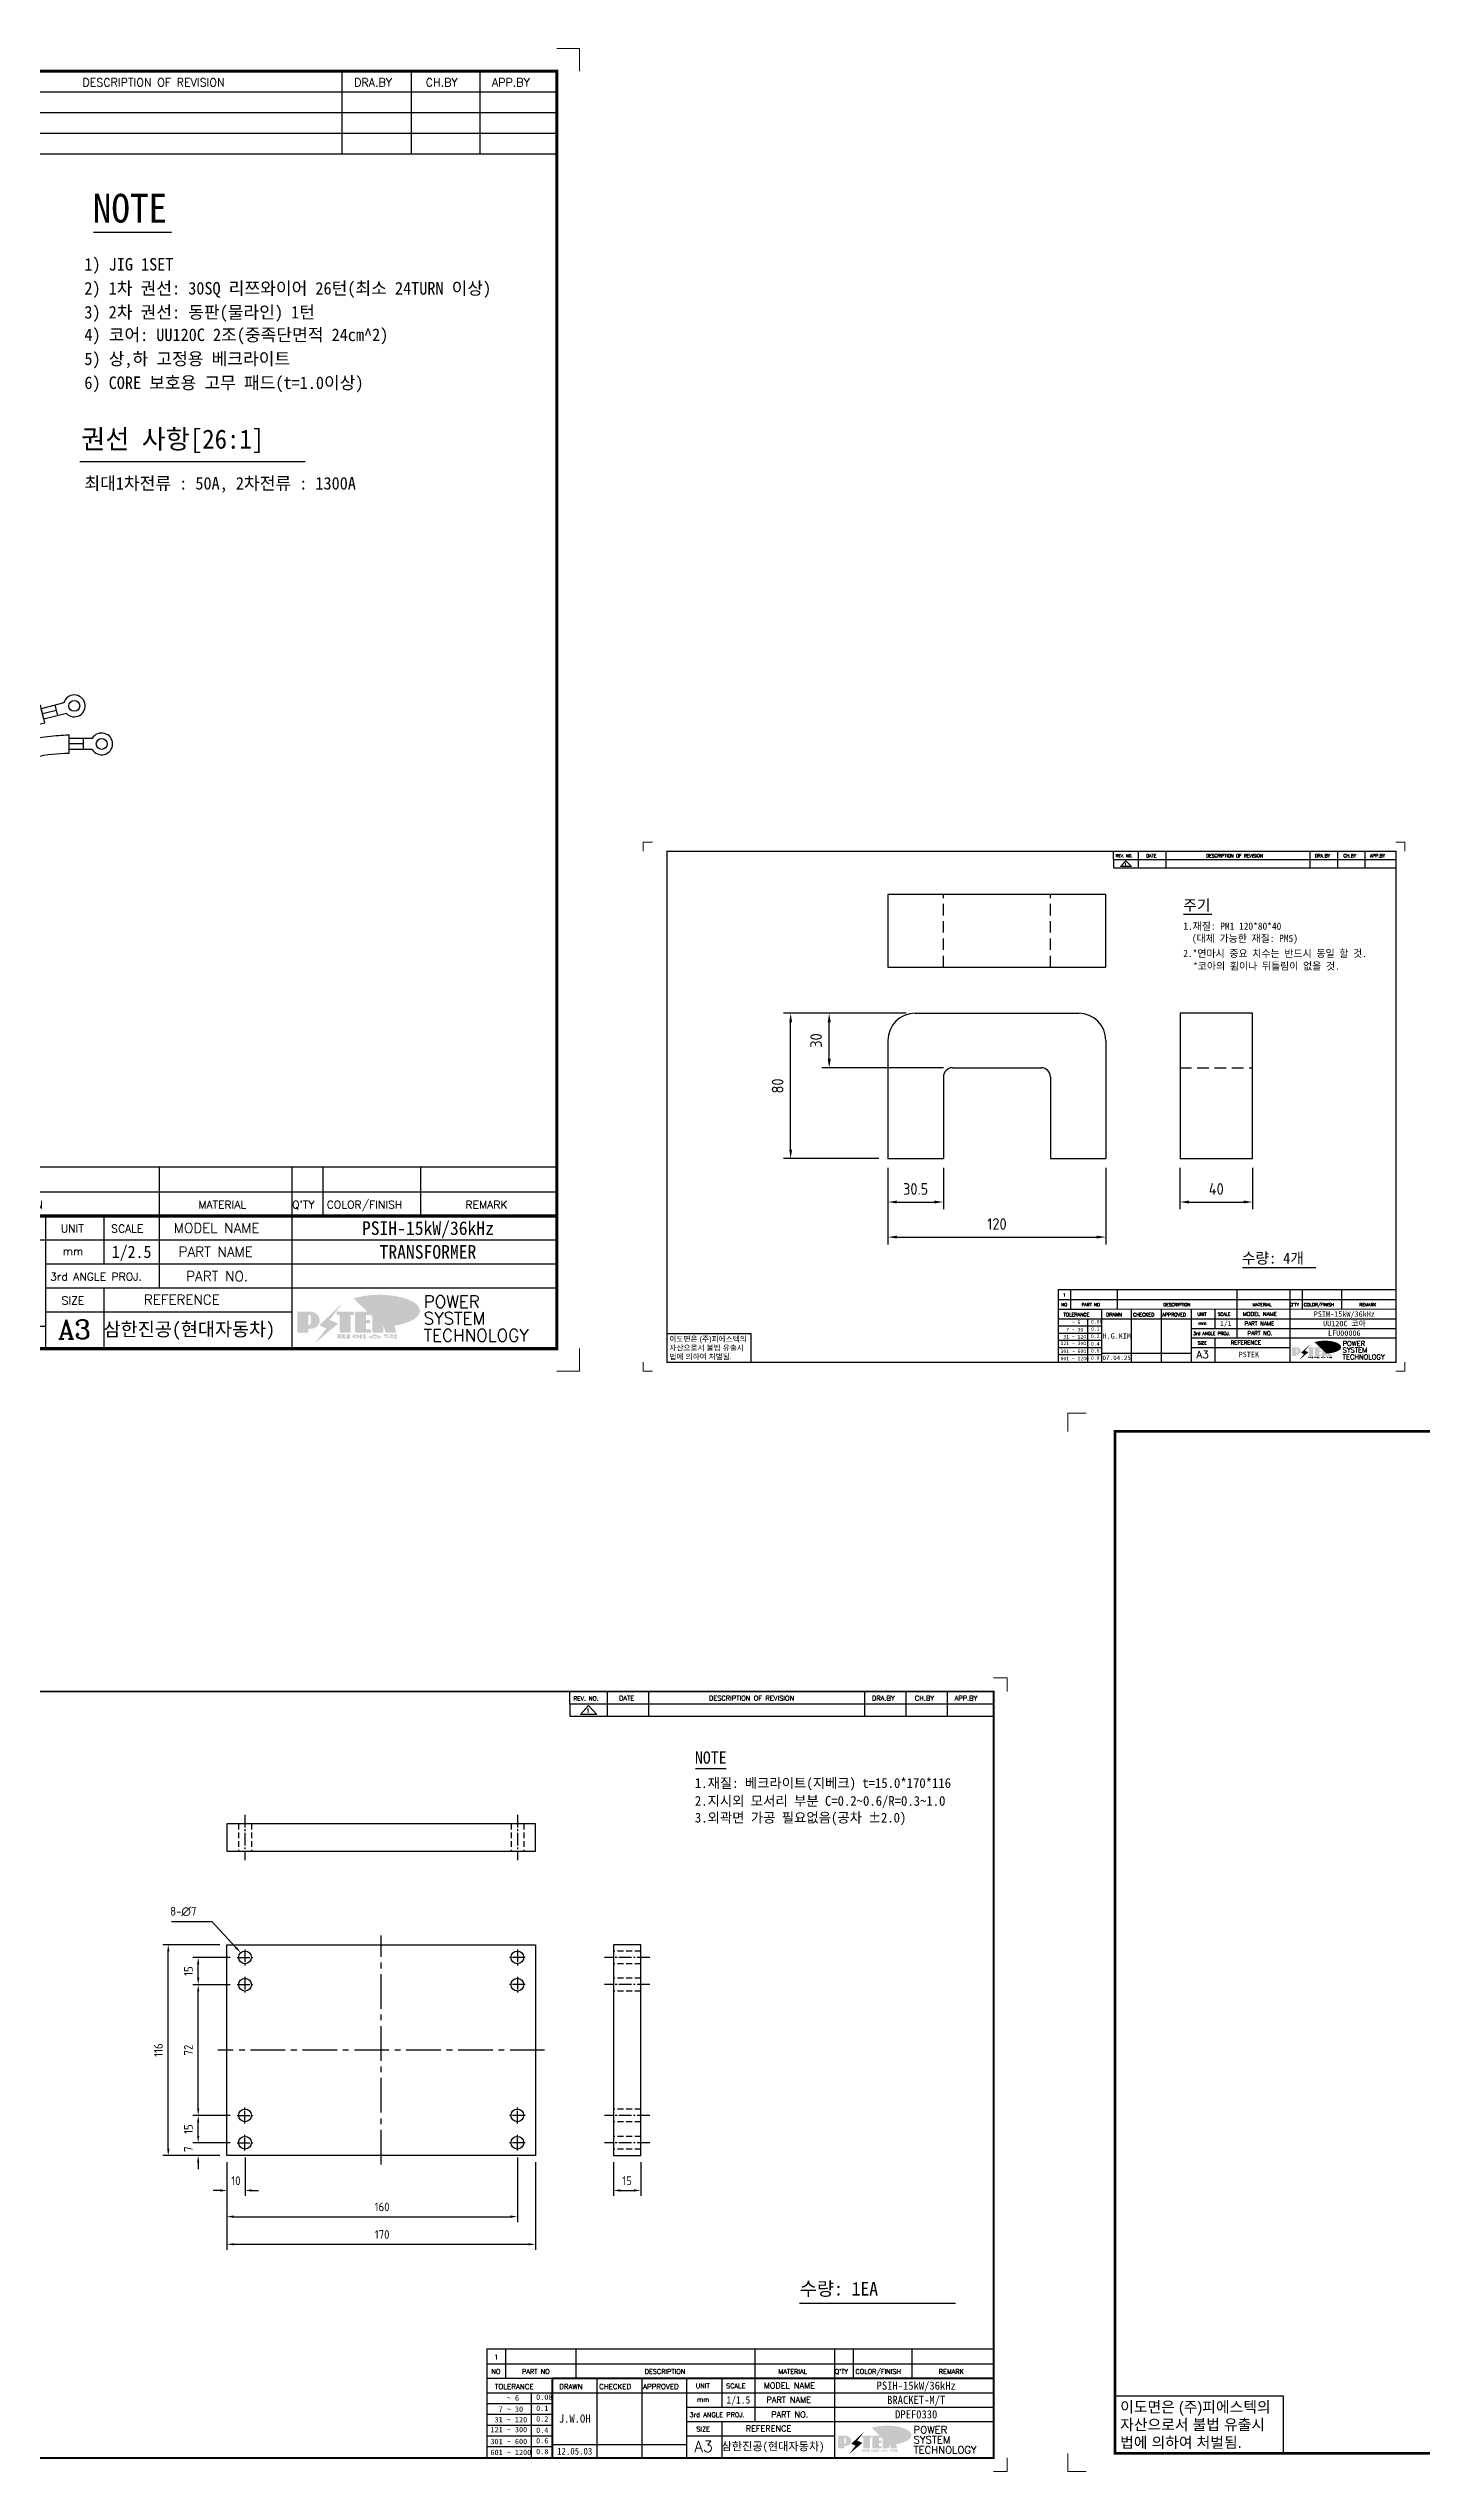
# Model space of a CAD drawing. Header units: millimetres. Extents: x 0 to 3119, y 0 to 1334.
# Drawn here: x 756 to 1512, y 0 to 1334 of the extents above; entities that cross this region are included whole.
import ezdxf
from ezdxf.enums import TextEntityAlignment as Align

# ---------------------------------------------------------------- set-up
doc = ezdxf.new("R2010")
doc.units = ezdxf.units.MM
for name, pattern in [('CENTER', [50.8, 31.75, -6.35, 6.35, -6.35]), ('CENTER1', [10, 7, -1, 1, -1]), ('CENTER2', [28.575, 19.05, -3.175, 3.175, -3.175]), ('HIDDEN', [9.525, 6.35, -3.175]), ('HIDDEN2', [4.7625, 3.175, -1.5875])]:
    doc.linetypes.add(name, pattern=pattern)
for name, color, linetype in [('CENTER', 1, 'CENTER'), ('FORMAT-1', 7, 'Continuous'), ('line', 3, 'Continuous')]:
    doc.layers.add(name, color=color, linetype=linetype)
doc.styles.add('h1', font='')
doc.styles.add('HAN', font='')
doc.styles.add('RC', font='ROMANC.SHX')
doc.styles.add('ROMANT', font='romant')
doc.styles.add('RT', font='ROMANT.SHX', dxfattribs={"oblique": 15})
doc.styles.get("Standard").update_dxf_attribs({"font": 'ISOCP.SHX', "bigfont": 'WHGTXT.SHX'})
doc.styles.get('h1').set_extended_font_data('New Gulim')
doc.styles.get('HAN').set_extended_font_data('GulimChe')
doc.dimstyles.new('PS-1.5', dxfattribs={"dimscale": 1.5, "dimtxt": 3.2, "dimasz": 2.5, "dimexe": 2, "dimexo": 2.5, "dimgap": 2, "dimtad": 1, "dimtoh": 1, "dimrnd": 0.05, "dimzin": 12, "dimdsep": 46, "dimtxsty": 'Standard', "dimcen": 0, "dimclrt": 2, "dimazin": 3, "dimtfac": 1, "dimtofl": 0, "dimtmove": 0, "dimatfit": 3, "dimfxl": 0, "dimtolj": 1, "dimtzin": 0, "dimarcsym": 0})
doc.dimstyles.new('PS-2', dxfattribs={"dimscale": 2, "dimtxt": 3.2, "dimasz": 2.5, "dimexe": 2, "dimexo": 2.5, "dimgap": 2, "dimtad": 1, "dimtoh": 1, "dimrnd": 0.01, "dimzin": 12, "dimdsep": 46, "dimtxsty": 'Standard', "dimcen": 0, "dimclrt": 2, "dimazin": 3, "dimtfac": 1, "dimtofl": 0, "dimtmove": 0, "dimatfit": 3, "dimfxl": 0, "dimtolj": 1, "dimtzin": 0, "dimarcsym": 0})

# ---------------------------------------------------------------- blocks, each defined once
blk = doc.blocks.new('2345CW34TS')
for p, q in [((117572.4, -13704.7), (117559.6, -13704.7)), ((117559.6, -13710.7), (117559.6, -13704.7)), ((117567.6, -13707.7), (117559.6, -13707.7)), ((117572.4, -13710.7), (117559.6, -13710.7)), ((117567.6, -13710.7), (117567.6, -13704.7))]:
    blk.add_line(p, q)
blk.add_circle((117577.6, -13707.7), 3)
blk.add_arc((117577.6, -13707.7), 6, 210, 150)
blk = doc.blocks.new('A$C1BF93711')
for p, q in [((-31.3, 11.7), (-33.8, 21.4)), ((-18, -5), (-18, 5))]:
    blk.add_line(p, q)
at = {"ltscale": 10}
for points, knots in [([(-76.1, -24.5), (-75.5, -22.7), (-74.9, -20.9), (-73.1, -15.6), (-71.9, -11.9), (-70.3, -7.6), (-70.1, -7), (-69.6, -5.8), (-69.4, -5.1), (-68.6, -3.1), (-68, -1.7), (-66.6, 1.2), (-65.8, 2.7), (-64.4, 4.8), (-64, 5.4), (-63.2, 6.5), (-62.8, 6.9), (-62.1, 7.7), (-61.8, 8.1), (-61.2, 8.7), (-60.8, 9), (-59.9, 10), (-59.2, 10.6), (-56.9, 12.4), (-55.3, 13.4), (-52, 15.2), (-50.4, 16), (-47.9, 17.1), (-46.9, 17.4), (-45, 18.1), (-44.1, 18.5), (-41.3, 19.4), (-39.5, 19.9), (-36.4, 20.7), (-35.1, 21), (-33.8, 21.4)], [0, 0, 0, 0, 5.652713, 5.652713, 16.958139, 16.958139, 18.828475, 18.828475, 20.698811, 20.698811, 24.439483, 24.439483, 28.180154, 28.180154, 29.748213, 29.748213, 30.862758, 30.862758, 31.766774, 31.766774, 32.670789, 32.670789, 34.478821, 34.478821, 38.654331, 38.654331, 42.82984, 42.82984, 45.409175, 45.409175, 47.98851, 47.98851, 53.147179, 53.147179, 57.101154, 57.101154, 57.101154, 57.101154]), ([(-66.3, -29.8), (-66.1, -29.2), (-65.9, -28.7), (-65.4, -26.9), (-65.1, -25.7), (-64.1, -22.7), (-63.4, -20.9), (-62.1, -18), (-61.7, -17.1), (-60.8, -15.4), (-60.4, -14.7), (-59.5, -13.3), (-59.1, -12.6), (-57.6, -10.6), (-56.6, -9.3), (-54.5, -7), (-53.6, -6.1), (-51.4, -4.2), (-50.3, -3.3), (-48.6, -2.2), (-48, -1.9), (-47, -1.3), (-46.5, -1), (-45, -0.2), (-44, 0.3), (-40.7, 1.7), (-38.5, 2.4), (-34, 3.5), (-31.9, 3.9), (-27.7, 4.4), (-25.6, 4.6), (-21.9, 4.8), (-20.1, 4.9), (-18, 5)], [0, 0, 0, 0, 1.7169, 1.7169, 5.1507, 5.1507, 10.076727, 10.076727, 12.506693, 12.506693, 14.332329, 14.332329, 16.157964, 16.157964, 19.809235, 19.809235, 22.746883, 22.746883, 25.868995, 25.868995, 27.12093, 27.12093, 28.372865, 28.372865, 30.876735, 30.876735, 36.349745, 36.349745, 41.822755, 41.822755, 47.295765, 47.295765, 52.269818, 52.269818, 52.269818, 52.269818])]:
    blk.add_open_spline(points, degree=3, knots=knots, dxfattribs=at)
for points in [[(-66.7, -27.7), (-60.8, -10.8), (-54.6, 1.1), (-44.6, 7.6), (-31.3, 11.7)], [(-56.6, -32.6), (-52, -20.2), (-43.2, -10.6), (-36.3, -7.4), (-18, -5)]]:
    blk.add_spline(points, degree=3, dxfattribs=at)
at = {"rotation": 14.3296296868657}
blk.add_blockref('2345CW34TS', (-117327.3, -15798.3), dxfattribs=at)
blk.add_blockref('2345CW34TS', (-117577.6, 13707.7))
blk = doc.blocks.new('*D102')
at = {"color": 0, "lineweight": -2}
for p, q in [((854.5, 170.3), (854.5, 122.1)), ((1024.5, 170.3), (1024.5, 122.1)), ((858.2, 125.1), (1020.7, 125.1))]:
    blk.add_line(p, q, dxfattribs=at)
at = {"color": 0}
for points in [[(858.2, 125.7), (858.2, 124.5), (854.5, 125.1)], [(1020.7, 125.7), (1020.7, 124.5), (1024.5, 125.1)]]:
    blk.add_solid(points, dxfattribs=at)
at = {"layer": 'Defpoints', "color": 0}
for p in [(854.5, 174), (1024.5, 174), (1024.5, 125.1)]:
    blk.add_point(p, dxfattribs=at)
at = {"color": 2, "insert": (940, 130.5), "char_height": 4.8, "attachment_point": 5}
blk.add_mtext('\\A1;170', dxfattribs=at)
blk = doc.blocks.new('*D103')
at = {"color": 0, "lineweight": -2}
for p, q in [((854.5, 170.3), (854.5, 137.3)), ((1014.5, 172.9), (1014.5, 137.3)), ((858.2, 140.3), (1010.7, 140.3))]:
    blk.add_line(p, q, dxfattribs=at)
at = {"color": 0}
for points in [[(858.2, 141), (858.2, 139.7), (854.5, 140.3)], [(1010.7, 141), (1010.7, 139.7), (1014.5, 140.3)]]:
    blk.add_solid(points, dxfattribs=at)
at = {"layer": 'Defpoints', "color": 0}
for p in [(854.5, 174), (1014.5, 176.7), (1014.5, 140.3)]:
    blk.add_point(p, dxfattribs=at)
at = {"color": 2, "insert": (940, 145.7), "char_height": 4.8, "attachment_point": 5}
blk.add_mtext('\\A1;160', dxfattribs=at)
blk = doc.blocks.new('*D104')
at = {"color": 0, "lineweight": -2}
for p, q in [((854.5, 170.3), (854.5, 151.7)), ((864.5, 172.9), (864.5, 151.7)), ((850.7, 154.7), (847, 154.7)), ((868.2, 154.7), (872, 154.7))]:
    blk.add_line(p, q, dxfattribs=at)
at = {"color": 0}
for points in [[(850.7, 155.4), (850.7, 154.1), (854.5, 154.7)], [(868.2, 155.4), (868.2, 154.1), (864.5, 154.7)]]:
    blk.add_solid(points, dxfattribs=at)
at = {"layer": 'Defpoints', "color": 0}
for p in [(854.5, 174), (864.5, 176.7), (864.5, 154.7)]:
    blk.add_point(p, dxfattribs=at)
at = {"color": 2, "insert": (859.5, 160.1), "char_height": 4.8, "attachment_point": 5}
blk.add_mtext('\\A1;10', dxfattribs=at)
blk = doc.blocks.new('*D105')
at = {"color": 0, "lineweight": -2}
for p, q in [((1067.4, 170.3), (1067.4, 151.7)), ((1082.4, 170.3), (1082.4, 151.7)), ((1071.2, 154.7), (1078.7, 154.7))]:
    blk.add_line(p, q, dxfattribs=at)
at = {"color": 0}
for points in [[(1071.2, 155.4), (1071.2, 154.1), (1067.4, 154.7)], [(1078.7, 155.4), (1078.7, 154.1), (1082.4, 154.7)]]:
    blk.add_solid(points, dxfattribs=at)
at = {"layer": 'Defpoints', "color": 0}
for p in [(1067.4, 174), (1082.4, 174), (1082.4, 154.7)]:
    blk.add_point(p, dxfattribs=at)
at = {"color": 2, "insert": (1074.9, 160.1), "char_height": 4.8, "attachment_point": 5}
blk.add_mtext('\\A1;15', dxfattribs=at)
blk = doc.blocks.new('t3')
for p, q in [((0, 15.88), (46.25, 15.88)), ((0, 15.88), (0, 0)), ((46.25, 15.88), (46.25, 0)), ((0, 0), (46.25, 0))]:
    blk.add_line(p, q)
at = {"color": 1, "style": 'h1'}
for s, p in [('이도면은 (주)피에스텍의', (1.4, 11.29)), ('자산으로서 불법 유출시', (1.4, 6.41)), ('법에 의하여 처벌됨.', (1.4, 1.52))]:
    blk.add_text(s, height=3, dxfattribs=at).set_placement(p)
blk = doc.blocks.new('new LOGO')
at = {"layer": 'line'}
h = blk.add_hatch(color=250, dxfattribs=at)
h.paths.add_polyline_path([(44.5, 69.4), (46.6, 69.4, -0.129793), (52, 68, 0.221832), (43.6, 71.9), (41.5, 71.9), (41.5, 27.9), (43.6, 27.9, 0.02048), (44.5, 28)], flags=17)
h.paths.add_polyline_path([(44.5, 13.9), (57.3, 13.9, 0.72362), (77.1, 73.9, -0.679777), (54.3, 16.4), (41.5, 16.4), (41.5, -0.1), (3, -0.1), (3, -2.6), (44.5, -2.6)])
h.paths.add_polyline_path([(117.9, 14.2), (71.5, -44.4), (77.1, -39.6), (120.8, 15.6), (92, 28.9), (173.3, 106), (177.5, 111.4), (89.1, 27.6)])
h.paths.add_polyline_path([(162.7, 71.9), (162.7, 69.4), (172.5, 69.4), (172.5, 71.9)], flags=17)
h.paths.add_polyline_path([(217.7, 69.4), (230.5, 69.4), (230.5, 80.4), (227.5, 80.4), (227.5, 71.9), (214.7, 71.9), (214.7, -0.1), (175.5, -0.1), (175.5, -2.6), (217.7, -2.6)])
h.paths.add_polyline_path([(297.8, 46.6), (294.8, 46.6), (294.8, 37.4), (276, 37.4), (276, 10.9), (279, 10.9), (279, 34.9), (297.8, 34.9)])
h.paths.add_polyline_path([(300, 8.4), (297, 8.4), (297, -0.1), (237.5, -0.1), (237.5, -2.6), (300, -2.6)])
h.paths.add_polyline_path([(297.8, 80.4), (294.8, 80.4), (294.8, 71.9), (276, 71.9), (276, 49.1), (279, 49.1), (279, 69.4), (297.8, 69.4)])
h.paths.add_polyline_path([(350.2, 80.4), (347.2, 80.4), (347.2, 61.6), (350.2, 63.5)])
h.paths.add_polyline_path([(350.2, 26.7), (347.2, 35.2), (347.2, -0.1), (308.5, -0.1), (308.5, -2.6), (350.2, -2.6)])
h.paths.add_polyline_path([(402.7, 80.4), (396.5, 80.4), (379.6, 66.8), (400.5, -0.1), (361.8, -0.1), (362.7, -2.6), (403.5, -2.6), (382.6, 64.3)])
blk.add_hatch(color=5, dxfattribs=at).paths.add_polyline_path([(166.3, 35), (131, 49), (180.4, 112.7), (92, 28.9), (120.8, 15.6), (74.4, -43)])
h = blk.add_hatch(color=253, dxfattribs=at)
edge = h.paths.add_edge_path()
edge.add_ellipse((333.9, 86.4), major_axis=(-165.9, 0), ratio=0.39426, start_angle=111.51268, end_angle=334.46902)
edge.add_ellipse((314.1, 81.2), major_axis=(-153.7, 0), ratio=0.40699, start_angle=121.30662, end_angle=327.74369, ccw=False)
edge.add_line((394, 27.8), (394.7, 25.6))
h = blk.add_hatch(color=1, dxfattribs=at)
h.paths.add_polyline_path([(41.5, 16.4), (54.3, 16.4, 1), (54.3, 82.9), (0, 82.9), (0, -0.1), (41.5, -0.1)])
h.paths.add_polyline_path([(41.5, 27.9), (41.5, 71.9), (43.6, 71.9, -0.414214), (54.6, 60.9), (54.6, 38.9, -0.414214), (43.6, 27.9)], flags=16)
h.paths.add_polyline_path([(214.7, 71.9), (227.5, 71.9), (227.5, 82.9), (159.7, 82.9), (159.7, 71.9), (172.5, 71.9), (172.5, -0.1), (214.7, -0.1)])
h.paths.add_polyline_path([(276, 37.4), (294.8, 37.4), (294.8, 49.1), (276, 49.1), (276, 71.9), (294.8, 71.9), (294.8, 82.9), (234.5, 82.9), (234.5, -0.1), (297, -0.1), (297, 10.9), (276, 10.9)])
h.paths.add_polyline_path([(347.2, 35.2), (359.7, -0.1), (400.5, -0.1), (379.6, 66.8), (399.7, 82.9), (380.6, 82.9), (347.2, 61.6), (347.2, 82.9), (305.5, 82.9), (305.5, -0.1), (347.2, -0.1)])
h = blk.add_hatch(color=250, dxfattribs=at)
edge = h.paths.add_edge_path()
edge.add_ellipse((237.8, -17.6), major_axis=(-14.3, 0), ratio=0.526336, start_angle=192.2456, end_angle=269.07481)
edge.add_line((238.1, -10.1), (237.6, -10.1))
edge.add_ellipse((237.8, -17.6), major_axis=(-14.3, 0), ratio=0.526336, start_angle=270.92519, end_angle=449.07481)
edge.add_line((237.6, -25.1), (238.1, -25.1))
edge.add_ellipse((237.8, -17.6), major_axis=(-14.3, 0), ratio=0.526336, start_angle=450.92519, end_angle=527.7544)
edge.add_line((251.7, -19.2), (254.1, -19.2))
edge.add_line((254.1, -19.2), (254.1, -27.1))
edge.add_line((254.1, -27.1), (263.1, -27.1))
edge.add_line((263.1, -27.1), (263.1, -10.1))
edge.add_line((263.1, -10.1), (254.1, -10.1))
edge.add_line((254.1, -10.1), (254.1, -16))
edge.add_line((254.1, -16), (251.7, -16))
h.paths.add_polyline_path([(241, -16.4), (241, -18.7, -1), (234.4, -18.7), (234.4, -16.4, -1)], flags=16)
h.paths.add_polyline_path([(278.2, -10.1), (268.1, -10.1), (268.1, -27.1), (278.2, -27.1)])
h.paths.add_polyline_path([(310.3, -10.1), (310.3, -11.1, -0.157169), (289.3, -17.5), (294, -19.9, 0.128407), (316.3, -15.9, 0.128407), (338.6, -19.9), (343.3, -17.5, -0.157169), (322.2, -11.1), (322.2, -10.1)])
h.paths.add_polyline_path([(342.1, -25.1), (342.1, -22.3), (290.4, -22.3), (290.4, -25.1)])
h.paths.add_polyline_path([(352, -10.1), (352, -16.2, 0.414214), (354, -18.2), (378.7, -18.2), (378.7, -19.6), (390.2, -19.6), (390.2, -10.1), (378.7, -10.1), (378.7, -13.6), (374.7, -13.6), (374.7, -15.1), (378.7, -15.1), (378.7, -16.2), (364.7, -16.2), (364.7, -15.1), (371.2, -15.1), (371.2, -13.6), (364.7, -13.6), (364.7, -12.6), (374.7, -12.6), (374.7, -10.1)])
h.paths.add_polyline_path([(393.8, -10.1), (393.8, -19.6), (405, -19.6), (405, -10.1)])
h.paths.add_polyline_path([(405, -27.1), (405, -20.9), (356.8, -20.9), (356.8, -23), (391.8, -23), (391.8, -27.1)])
h.paths.add_polyline_path([(200.4, -10.1), (200.4, -22.3), (193.2, -22.3), (193.2, -12.6), (196.6, -12.6), (196.6, -10.1), (161, -10.1), (161, -12.6), (164.5, -12.6), (164.5, -22.3), (161, -22.3), (161, -25.1), (200.4, -25.1), (200.4, -27.1), (213.9, -27.1), (213.9, -10.1)])
h.paths.add_polyline_path([(182, -12.6), (175.6, -12.6), (175.6, -22.3), (182, -22.3)], flags=17)
blk = doc.blocks.new('format-3')
at = {"color": 3, "lineweight": 9}
for p, q in [((0, 286.3), (0, 291.3)), ((5, 291.3), (0, 291.3)), ((414.5, 291.3), (419.5, 291.3)), ((419.5, 286.3), (419.5, 291.3)), ((0, 5), (0, 0)), ((5, 0), (0, 0)), ((414.5, 0), (419.5, 0)), ((419.5, 5), (419.5, 0))]:
    blk.add_line(p, q, dxfattribs=at)
at = {"color": 180}
for p, q in [((258.97, 281.75), (258.97, 286.3)), ((272.71, 281.75), (272.71, 286.3)), ((287.94, 281.75), (287.94, 286.3)), ((367.22, 281.75), (367.22, 286.3)), ((382.45, 281.75), (382.45, 286.3)), ((397.61, 281.75), (397.61, 286.3)), ((258.97, 281.75), (414.5, 281.75)), ((228.5, 39.49), (228.5, 5)), ((228.5, 39.49), (414.5, 39.49)), ((235.29, 39.49), (235.29, 34.21)), ((261.24, 34.21), (261.24, 39.49)), ((326.9, 39.49), (326.9, 34.21)), ((356.11, 39.49), (356.11, 34.21)), ((362.93, 39.49), (362.93, 34.21)), ((384.48, 39.49), (384.48, 34.21)), ((228.5, 34.21), (252.48, 34.21)), ((268.96, 5), (268.96, 34.21)), ((285.45, 5), (285.45, 34.21)), ((301.94, 5), (301.94, 34.21)), ((314.72, 34.21), (314.72, 23.65)), ((326.9, 34.21), (326.9, 18.37)), ((356.11, 34.21), (356.11, 5)), ((228.5, 28.93), (252.48, 28.93)), ((244.89, 5.23), (244.89, 28.93)), ((252.48, 28.93), (414.5, 28.93)), ((228.5, 24.98), (252.48, 24.98)), ((301.94, 23.65), (414.5, 23.65)), ((228.5, 21.03), (252.48, 21.03)), ((228.5, 17.08), (252.48, 17.08)), ((301.94, 18.37), (414.5, 18.37)), ((314.72, 18.37), (314.72, 5)), ((228.5, 13.13), (252.48, 13.13)), ((301.94, 13.09), (356.11, 13.09)), ((228.5, 9.18), (252.48, 9.18)), ((252.48, 9.95), (301.94, 9.95))]:
    blk.add_line(p, q, dxfattribs=at)
at = {"const_width": 0.7}
blk.add_lwpolyline([(252.48, 5), (252.48, 34.21), (414.5, 34.21)], dxfattribs=at)
at = {"layer": 'FORMAT-1', "const_width": 0.7}
blk.add_lwpolyline([(13, 5), (13, 286.3), (414.5, 286.3), (414.5, 5)], close=True, dxfattribs=at)
blk.add_blockref('t3', (13, 5))
at = {"xscale": 0.05400000000000027, "yscale": 0.05400000000000027, "zscale": 0.05400000000000027}
blk.add_blockref('new LOGO', (357.35, 8.65), dxfattribs=at)
at = {"color": 2}
for s, height, style, p in [('REV. NO.', 1.56, 'RC', (260.23, 282.95)), ('DATE', 1.788, 'RC', (276.95, 282.94)), ('DESCRIPTION OF REVISION', 1.7875, 'RC', (309.98, 282.94)), ('DRA.BY', 1.788, 'RC', (369.83, 282.94)), ('CH.BY', 1.788, 'RC', (385.59, 282.94)), ('APP.BY', 1.788, 'RC', (400.18, 282.94)), ('NO', 1.742, 'RC', (230.16, 35.83)), ('PART NO', 1.742, 'RC', (241.36, 35.83)), ('DESCRIPTION', 1.7424, 'RC', (286.43, 35.83)), ('MATERIAL', 1.742, 'RC', (335.52, 35.83)), ("Q'TY", 1.742, 'RC', (356.17, 35.83)), ('COLOR/FINISH', 1.7424, 'RC', (363.8, 35.83)), ('REMARK', 1.742, 'RC', (394.37, 35.83)), (' TOLERANCE', 1.9, 'RC', (230.11, 30.22)), ('DRAWN', 1.9, 'RC', (255, 30.22)), ('CHECKED', 1.9, 'RC', (269.71, 30.22)), ('APPROVED', 1.9, 'RC', (285.8, 30.22)), ('UNIT', 1.742, 'RC', (305.19, 30.55)), ('SCALE', 1.742, 'RC', (316.32, 30.55)), ('MODEL NAME', 2.178, 'RC', (330.12, 30.46)), ('    ~ 6', 2, 'HAN', (229.8, 26.03)), ('0.08', 2, 'HAN', (246.57, 26.31)), ('mm', 1.742, 'RC', (305.67, 25.56)), ('PART NAME', 2.178, 'RC', (331.17, 25.24)), ('  7 ~ 30', 2, 'HAN', (229.8, 21.91)), ('0.1', 2, 'HAN', (246.57, 22.2)), ('3rd ANGLE PROJ.', 1.7424, 'RC', (302.87, 19.97)), ('PART NO.', 2.178, 'RC', (332.84, 19.85)), ('121 ~ 300', 2, 'HAN', (229.8, 14.42)), (' 31 ~ 120', 2, 'HAN', (229.8, 18.04)), ('0.2', 2, 'HAN', (246.57, 18.32)), ('0.4', 2, 'HAN', (246.57, 14.2)), ('SIZE', 1.742, 'RC', (305.39, 14.71)), ('REFERENCE', 2.178, 'RC', (323.52, 14.69)), ('301 ~ 600', 2, 'HAN', (229.8, 10.04)), ('0.6', 2, 'HAN', (246.57, 10.32)), ('601 ~ 1200', 2, 'HAN', (229.8, 6.05)), ('0.8', 2, 'HAN', (246.57, 6.33))]:
    blk.add_text(s, height=height, dxfattribs=dict(at, style=style)).set_placement(p)
at = {"style": 'ROMANT'}
for s, p in [('POWER', (385.15, 13.96)), ('SYSTEM', (385.15, 10.31)), ('TECHNOLOGY', (385.15, 6.56))]:
    blk.add_text(s, height=2.7, dxfattribs=at).set_placement(p)
at = {"color": 2, "lineweight": 25, "style": 'RC'}
blk.add_text('A3', height=4.182, dxfattribs=at).set_placement((304.61, 7.14))
at = {"style": 'HAN'}
for tag, height, p in [('MODEL-NAME', 3, (386.1, 31.53)), ('SCALE', 2.7, (320.81, 26.29)), ('PART-NAME', 3, (386.1, 26.29)), ('PART-NO', 3, (386.1, 21.01)), ('DRA-BY', 3, (260.72, 19.44)), ('CH-BY', 3, (277.21, 19.44)), ('APP-BY', 3, (293.7, 19.44)), ('관련업체', 3, (333.52, 9.26)), ('DRA-DATE', 2.5, (260.72, 7.47)), ('CH-DATE', 2.5, (277.21, 7.47)), ('APP-DATE', 2.5, (293.7, 7.47))]:
    blk.add_attdef(tag, text='', height=height, dxfattribs=at).set_placement(p, align=Align.MIDDLE_CENTER)
blk = doc.blocks.new('no3')
at = {"color": 180}
for p, q in [((0, 5.5), (0, 0)), ((0, 5.5), (186, 5.5)), ((6.79, 5.5), (6.79, 0)), ((32.74, 0.11), (32.74, 5.5)), ((98.4, 5.5), (98.4, 0)), ((127.61, 5.5), (127.61, 0)), ((134.43, 5.5), (134.43, 0)), ((155.98, 5.5), (155.98, 0))]:
    blk.add_line(p, q, dxfattribs=at)
at = {"color": 2, "style": 'RT', "oblique": 15}
blk.add_attdef('NO', text='', height=1.74, dxfattribs=at).set_placement((3.38, 2.51), align=Align.MIDDLE_CENTER)
at = {"color": 2, "style": 'HAN'}
for tag, p in [('PART-NO', (19.76, 2.75)), ('MATERIAL', (111.38, 2.75)), ("Q'TY", (131.02, 2.75)), ('COLOR/FINISH', (145.2, 2.75)), ('REMARK', (170.76, 2.75))]:
    blk.add_attdef(tag, text='', height=2.9, dxfattribs=at).set_placement(p, align=Align.MIDDLE_CENTER)
blk.add_attdef('DESCRIPTION', text='', height=2.9, dxfattribs=at).set_placement((34.51, 2.75), align=Align.MIDDLE_LEFT)
blk = doc.blocks.new('re3')
at = {"color": 180}
for p, q in [((0, 0), (0, -4.55)), ((0, -4.55), (155.53, -4.55)), ((6.87, -0.64), (3.86, -3.91)), ((9.88, -3.91), (3.86, -3.91)), ((6.87, -0.64), (9.88, -3.91)), ((13.74, -4.55), (13.74, 0)), ((28.97, -4.55), (28.97, 0)), ((108.25, -4.55), (108.25, 0)), ((123.49, -4.55), (123.49, 0)), ((138.64, -4.55), (138.64, 0))]:
    blk.add_line(p, q, dxfattribs=at)
at = {"color": 2, "style": 'RC', "oblique": 15}
blk.add_attdef('REV.NO', text='', height=1.56, dxfattribs=at).set_placement((6.59, -2.56), align=Align.MIDDLE_CENTER)
blk.add_attdef('-1', text='', height=1.56, dxfattribs=at).set_placement((9.37, -1.66), align=Align.MIDDLE_LEFT)
at = {"color": 2, "style": 'HAN'}
for tag, p in [('REV.-DATE', (21.36, -2.28)), ('DRA.BY', (115.87, -2.28)), ('CH.BY', (131.07, -2.28)), ('APP.BY', (147.09, -2.28))]:
    blk.add_attdef(tag, text='', height=2.5, dxfattribs=at).set_placement(p, align=Align.MIDDLE_CENTER)
blk.add_attdef('DESCRIPTION-OF-REVISION', text='', height=2.5, dxfattribs=at).set_placement((31.61, -2.28), align=Align.MIDDLE_LEFT)
blk = doc.blocks.new('*D106')
at = {"color": 0, "lineweight": -2}
for p, q in [((838.7, 184.8), (838.7, 188.5)), ((856.3, 181), (835.7, 181)), ((850.7, 174), (835.7, 174)), ((838.7, 170.3), (838.7, 166.5))]:
    blk.add_line(p, q, dxfattribs=at)
at = {"color": 0}
for points in [[(838.1, 184.8), (839.3, 184.8), (838.7, 181)], [(838.1, 170.3), (839.3, 170.3), (838.7, 174)]]:
    blk.add_solid(points, dxfattribs=at)
at = {"layer": 'Defpoints', "color": 0}
for p in [(838.7, 181), (854.5, 174), (860.1, 181)]:
    blk.add_point(p, dxfattribs=at)
at = {"color": 2, "insert": (833.3, 177.5), "char_height": 4.8, "attachment_point": 5, "rotation": 90}
blk.add_mtext('\\A1;7', dxfattribs=at)
blk = doc.blocks.new('*D107')
at = {"color": 0, "lineweight": -2}
for p, q in [((850.7, 290), (819.2, 290)), ((822.2, 177.8), (822.2, 286.3)), ((850.7, 174), (819.2, 174))]:
    blk.add_line(p, q, dxfattribs=at)
at = {"color": 0}
for points in [[(821.6, 286.3), (822.9, 286.3), (822.2, 290)], [(821.6, 177.8), (822.9, 177.8), (822.2, 174)]]:
    blk.add_solid(points, dxfattribs=at)
at = {"layer": 'Defpoints', "color": 0}
for p in [(822.2, 290), (854.5, 290), (854.5, 174)]:
    blk.add_point(p, dxfattribs=at)
at = {"color": 2, "insert": (816.8, 232), "char_height": 4.8, "attachment_point": 5, "rotation": 90}
blk.add_mtext('\\A1;116', dxfattribs=at)
blk = doc.blocks.new('*D108')
at = {"color": 0, "lineweight": -2}
for p, q in [((824, 302.9), (846.3, 302.9)), ((846.3, 302.9), (859.6, 288.4))]:
    blk.add_line(p, q, dxfattribs=at)
at = {"color": 0}
blk.add_solid([(860, 288.8), (859.1, 288), (862.1, 285.6)], dxfattribs=at)
at = {"layer": 'Defpoints', "color": 0}
for p in [(862.1, 285.6), (866.8, 280.5)]:
    blk.add_point(p, dxfattribs=at)
at = {"color": 2, "insert": (830.5, 308.3), "char_height": 4.8, "attachment_point": 5}
blk.add_mtext('\\A1;8-∅7', dxfattribs=at)
blk = doc.blocks.new('*D111')
at = {"color": 0, "lineweight": -2}
for p, q in [((856.3, 196), (835.7, 196)), ((838.7, 184.8), (838.7, 192.3)), ((856.3, 181), (835.7, 181))]:
    blk.add_line(p, q, dxfattribs=at)
at = {"color": 0}
for points in [[(838.1, 192.3), (839.3, 192.3), (838.7, 196)], [(838.1, 184.8), (839.3, 184.8), (838.7, 181)]]:
    blk.add_solid(points, dxfattribs=at)
at = {"layer": 'Defpoints', "color": 0}
for p in [(838.7, 196), (860.1, 196), (860.1, 181)]:
    blk.add_point(p, dxfattribs=at)
at = {"color": 2, "insert": (833.3, 188.5), "char_height": 4.8, "attachment_point": 5, "rotation": 90}
blk.add_mtext('\\A1;15', dxfattribs=at)
blk = doc.blocks.new('*D112')
at = {"color": 0, "lineweight": -2}
for p, q in [((856.3, 268), (835.7, 268)), ((838.7, 199.8), (838.7, 264.3)), ((856.3, 196), (835.7, 196))]:
    blk.add_line(p, q, dxfattribs=at)
at = {"color": 0}
for points in [[(838.1, 264.3), (839.3, 264.3), (838.7, 268)], [(838.1, 199.8), (839.3, 199.8), (838.7, 196)]]:
    blk.add_solid(points, dxfattribs=at)
at = {"layer": 'Defpoints', "color": 0}
for p in [(838.7, 268), (860.1, 268), (860.1, 196)]:
    blk.add_point(p, dxfattribs=at)
at = {"color": 2, "insert": (833.3, 232), "char_height": 4.8, "attachment_point": 5, "rotation": 90}
blk.add_mtext('\\A1;72', dxfattribs=at)
blk = doc.blocks.new('*D113')
at = {"color": 0, "lineweight": -2}
for p, q in [((856.3, 283), (835.7, 283)), ((856.3, 268), (835.7, 268)), ((838.7, 271.8), (838.7, 279.3))]:
    blk.add_line(p, q, dxfattribs=at)
at = {"color": 0}
for points in [[(838.1, 279.3), (839.3, 279.3), (838.7, 283)], [(838.1, 271.8), (839.3, 271.8), (838.7, 268)]]:
    blk.add_solid(points, dxfattribs=at)
at = {"layer": 'Defpoints', "color": 0}
for p in [(838.7, 283), (860.1, 283), (860.1, 268)]:
    blk.add_point(p, dxfattribs=at)
at = {"color": 2, "insert": (833.3, 275.5), "char_height": 4.8, "attachment_point": 5, "rotation": 90}
blk.add_mtext('\\A1;15', dxfattribs=at)
blk = doc.blocks.new('*D117')
at = {"color": 0, "lineweight": -2}
for p, q in [((1218.6, 717.8), (1218.6, 694.9)), ((1249.1, 717.8), (1249.1, 694.9)), ((1223.6, 698.9), (1244.1, 698.9))]:
    blk.add_line(p, q, dxfattribs=at)
at = {"color": 0}
for points in [[(1223.6, 699.7), (1223.6, 698.1), (1218.6, 698.9)], [(1244.1, 699.7), (1244.1, 698.1), (1249.1, 698.9)]]:
    blk.add_solid(points, dxfattribs=at)
at = {"layer": 'Defpoints', "color": 0}
for p in [(1218.6, 722.8), (1249.1, 722.8), (1249.1, 698.9)]:
    blk.add_point(p, dxfattribs=at)
at = {"color": 2, "insert": (1233.8, 706.1), "char_height": 6.4, "attachment_point": 5}
blk.add_mtext('\\A1;30.5', dxfattribs=at)
blk = doc.blocks.new('*D118')
at = {"color": 0, "lineweight": -2}
for p, q in [((1218.6, 717.8), (1218.6, 675.6)), ((1338.6, 717.8), (1338.6, 675.6)), ((1223.6, 679.6), (1333.6, 679.6))]:
    blk.add_line(p, q, dxfattribs=at)
at = {"color": 0}
for points in [[(1223.6, 680.4), (1223.6, 678.8), (1218.6, 679.6)], [(1333.6, 680.4), (1333.6, 678.8), (1338.6, 679.6)]]:
    blk.add_solid(points, dxfattribs=at)
at = {"layer": 'Defpoints', "color": 0}
for p in [(1218.6, 722.8), (1338.6, 722.8), (1338.6, 679.6)]:
    blk.add_point(p, dxfattribs=at)
at = {"color": 2, "insert": (1278.6, 686.8), "char_height": 6.4, "attachment_point": 5}
blk.add_mtext('\\A1;120', dxfattribs=at)
blk = doc.blocks.new('*D119')
at = {"color": 0, "lineweight": -2}
for p, q in [((1228, 802.8), (1182.2, 802.8)), ((1186.2, 777.8), (1186.2, 797.8)), ((1249.1, 772.8), (1182.2, 772.8))]:
    blk.add_line(p, q, dxfattribs=at)
at = {"color": 0}
for points in [[(1185.4, 797.8), (1187.1, 797.8), (1186.2, 802.8)], [(1185.4, 777.8), (1187.1, 777.8), (1186.2, 772.8)]]:
    blk.add_solid(points, dxfattribs=at)
at = {"layer": 'Defpoints', "color": 0}
for p in [(1186.2, 802.8), (1233, 802.8), (1254.1, 772.8)]:
    blk.add_point(p, dxfattribs=at)
at = {"color": 2, "insert": (1179, 787.8), "char_height": 6.4, "attachment_point": 5, "rotation": 90}
blk.add_mtext('\\A1;30', dxfattribs=at)
blk = doc.blocks.new('*D120')
at = {"color": 0, "lineweight": -2}
for p, q in [((1228.6, 802.8), (1161, 802.8)), ((1165, 727.8), (1165, 797.8)), ((1213.6, 722.8), (1161, 722.8))]:
    blk.add_line(p, q, dxfattribs=at)
at = {"color": 0}
for points in [[(1164.2, 797.8), (1165.8, 797.8), (1165, 802.8)], [(1164.2, 727.8), (1165.8, 727.8), (1165, 722.8)]]:
    blk.add_solid(points, dxfattribs=at)
at = {"layer": 'Defpoints', "color": 0}
for p in [(1165, 802.8), (1233.6, 802.8), (1218.6, 722.8)]:
    blk.add_point(p, dxfattribs=at)
at = {"color": 2, "insert": (1157.8, 762.8), "char_height": 6.4, "attachment_point": 5, "rotation": 90}
blk.add_mtext('\\A1;80', dxfattribs=at)
blk = doc.blocks.new('*D121')
at = {"color": 0, "lineweight": -2}
for p, q in [((1379.4, 717.8), (1379.4, 694.9)), ((1419.4, 717.8), (1419.4, 694.9)), ((1384.4, 698.9), (1414.4, 698.9))]:
    blk.add_line(p, q, dxfattribs=at)
at = {"color": 0}
for points in [[(1384.4, 699.7), (1384.4, 698.1), (1379.4, 698.9)], [(1414.4, 699.7), (1414.4, 698.1), (1419.4, 698.9)]]:
    blk.add_solid(points, dxfattribs=at)
at = {"layer": 'Defpoints', "color": 0}
for p in [(1379.4, 722.8), (1419.4, 722.8), (1419.4, 698.9)]:
    blk.add_point(p, dxfattribs=at)
at = {"color": 2, "insert": (1399.4, 706.1), "char_height": 6.4, "attachment_point": 5}
blk.add_mtext('\\A1;40', dxfattribs=at)

msp = doc.modelspace()

# ---------------------------------------------------------------- linework, layer by layer
for p, q in [((781.106, 1232.908), (823.997, 1232.908)), ((773.577, 1106.626), (897.594, 1106.626)), ((1381.392, 857.336), (1396.954, 857.336)), ((1413.914, 662.789), (1454.292, 662.789)), ((1112.501, 387.019), (1129.417, 387.019)), ((1169.775, 92.746), (1255.716, 92.746))]:
    msp.add_line(p, q)
at = {"color": 2, "linetype": 'HIDDEN'}
for p, q in [((1249.087, 828.139), (1249.087, 868.139)), ((1308.087, 828.139), (1308.087, 868.139)), ((1379.441, 772.797), (1419.441, 772.797))]:
    msp.add_line(p, q, dxfattribs=at)
at = {"color": 3}
for p, q in [((1233.587, 802.797), (1323.587, 802.797)), ((1218.587, 787.797), (1218.587, 722.797)), ((1338.587, 787.797), (1338.587, 722.797)), ((1249.087, 767.797), (1249.087, 722.797)), ((1254.087, 772.797), (1303.087, 772.797)), ((1308.087, 767.797), (1308.087, 722.797)), ((1218.587, 722.797), (1249.087, 722.797)), ((1308.087, 722.797), (1338.587, 722.797))]:
    msp.add_line(p, q, dxfattribs=at)
at = {"color": 1, "linetype": 'CENTER1'}
for p, q in [((864.478, 361.572), (864.478, 336.572)), ((1014.478, 361.572), (1014.478, 336.572)), ((1087.406, 283.036), (1062.406, 283.036)), ((1087.406, 268.036), (1062.406, 268.036)), ((1087.406, 196.036), (1062.406, 196.036)), ((1087.406, 181.036), (1062.406, 181.036))]:
    msp.add_line(p, q, dxfattribs=at)
at = {"color": 2, "linetype": 'HIDDEN2'}
for p, q in [((860.978, 356.572), (860.978, 341.572)), ((867.978, 356.572), (867.978, 341.572)), ((1010.978, 356.572), (1010.978, 341.572)), ((1017.978, 356.572), (1017.978, 341.572)), ((1082.406, 286.536), (1067.406, 286.536)), ((1082.406, 279.536), (1067.406, 279.536)), ((1082.406, 271.536), (1067.406, 271.536)), ((1082.406, 264.536), (1067.406, 264.536)), ((1082.406, 199.536), (1067.406, 199.536)), ((1082.406, 192.536), (1067.406, 192.536)), ((1082.406, 184.536), (1067.406, 184.536)), ((1082.406, 177.536), (1067.406, 177.536))]:
    msp.add_line(p, q, dxfattribs=at)
at = {"color": 1, "linetype": 'CENTER2'}
for p, q in [((939.478, 169.037), (939.478, 295.037)), ((1029.478, 232.037), (849.478, 232.037))]:
    msp.add_line(p, q, dxfattribs=at)
at = {"color": 3}
for points in [[(1218.587, 828.139), (1338.587, 828.139), (1338.587, 868.139), (1218.587, 868.139)], [(1379.441, 802.797), (1379.441, 722.797), (1419.441, 722.797), (1419.441, 802.797)]]:
    msp.add_lwpolyline(points, close=True, dxfattribs=at)
at = {"color": 40}
for points in [[(854.478, 356.572), (854.478, 341.572), (1024.478, 341.572), (1024.478, 356.572)], [(854.478, 290.037), (1024.478, 290.037), (1024.478, 174.037), (854.478, 174.037)], [(1082.406, 290.036), (1067.406, 290.036), (1067.406, 174.036), (1082.406, 174.036)]]:
    msp.add_lwpolyline(points, close=True, dxfattribs=at)
for centre in [(864.478, 283.037), (1014.478, 283.037), (864.478, 268.037), (1014.478, 268.037), (864.478, 196.037), (1014.478, 196.037), (864.478, 181.037), (1014.478, 181.037)]:
    msp.add_circle(centre, 3.5, dxfattribs=at)
at = {"color": 3}
for centre, radius, start, end in [((1233.587, 787.797), 15, 90, 180), ((1323.587, 787.797), 15, 0, 90), ((1254.087, 767.797), 5, 90, 180), ((1303.087, 767.797), 5, 0, 90)]:
    msp.add_arc(centre, radius, start, end, dxfattribs=at)
at = {"layer": 'CENTER', "linetype": 'CENTER1'}
for p, q in [((860.099, 283.037), (868.857, 283.037)), ((864.478, 287.416), (864.478, 278.658)), ((1018.857, 283.037), (1010.099, 283.037)), ((1014.478, 287.416), (1014.478, 278.658)), ((860.099, 268.037), (868.857, 268.037)), ((864.478, 272.416), (864.478, 263.658)), ((1018.857, 268.037), (1010.099, 268.037)), ((1014.478, 272.416), (1014.478, 263.658)), ((864.478, 191.658), (864.478, 200.416)), ((1014.478, 191.658), (1014.478, 200.416)), ((860.099, 196.037), (868.857, 196.037)), ((1018.857, 196.037), (1010.099, 196.037)), ((860.099, 181.037), (868.857, 181.037)), ((864.478, 176.658), (864.478, 185.416)), ((1018.857, 181.037), (1010.099, 181.037)), ((1014.478, 176.658), (1014.478, 185.416))]:
    msp.add_line(p, q, dxfattribs=at)

# ---------------------------------------------------------------- block references
ref = msp.add_blockref('format-3', (0, 605.71), dxfattribs=dict(xscale=2.5, yscale=2.5, zscale=2.5))
ref.add_attrib('DRA-DATE', '21.05.15', dxfattribs={"height": 6.25, "style": 'HAN'}).set_placement((651.8, 624.398), align=Align.MIDDLE_CENTER)
ref.add_attrib('DRA-BY', 'Y.B.PARK', dxfattribs={"height": 7.5, "style": 'HAN'}).set_placement((651.8, 654.315), align=Align.MIDDLE_CENTER)
ref.add_attrib('MODEL-NAME', 'PSIH-15kW/36kHz', dxfattribs={"height": 7.5, "style": 'HAN'}).set_placement((965.239, 684.523), align=Align.MIDDLE_CENTER)
ref.add_attrib('PART-NAME', 'TRANSFORMER', dxfattribs={"height": 7.5, "style": 'HAN'}).set_placement((965.239, 671.446), align=Align.MIDDLE_CENTER)
ref.add_attrib('SCALE', '1/2.5', dxfattribs={"height": 6.75, "style": 'HAN'}).set_placement((802.02, 671.446), align=Align.MIDDLE_CENTER)
ref.add_attrib('관련업체', '삼한진공(현대자동차)', dxfattribs={"height": 7.5, "style": 'HAN'}).set_placement((833.808, 628.867), align=Align.MIDDLE_CENTER)
ref = msp.add_blockref('re3', (647.414, 1310.085), dxfattribs=dict(xscale=2.5, yscale=2.5, zscale=2.5))
ref.add_attrib('REV.NO', '1', dxfattribs={"color": 2, "height": 3.9, "style": 'RC'}).set_placement((663.886, 1303.692), align=Align.MIDDLE_CENTER)
ref = msp.add_blockref('re3', (647.414, 1298.71), dxfattribs=dict(xscale=2.5, yscale=2.5, zscale=2.5))
ref.add_attrib('REV.NO', '2', dxfattribs={"color": 2, "height": 3.9, "style": 'RC'}).set_placement((663.886, 1292.317), align=Align.MIDDLE_CENTER)
ref = msp.add_blockref('re3', (647.414, 1287.335), dxfattribs=dict(xscale=2.5, yscale=2.5, zscale=2.5))
ref.add_attrib('REV.NO', '3', dxfattribs={"color": 2, "height": 3.9, "style": 'RC'}).set_placement((663.886, 1280.942), align=Align.MIDDLE_CENTER)
msp.add_blockref('A$C1BF93711', (785.568, 951.094))
msp.add_blockref('format-3', (1083.825, 605.71)).add_auto_attribs({'DRA-DATE': '07.04.25', 'DRA-BY': 'H.G.KIM', 'MODEL-NAME': 'PSIH-15kW/36kHz', 'PART-NAME': 'UU120C 코아', 'PART-NO': 'LFU00006', 'SCALE': '1/1', '관련업체': 'PSTEK'})
ref = msp.add_blockref('re3', (1342.791, 887.46))
ref.add_attrib('REV.NO', '1', dxfattribs={"color": 2, "height": 1.56, "style": 'RC'}).set_placement((1349.379, 884.903), align=Align.MIDDLE_CENTER)
ref = msp.add_blockref('no3', (571.25, 704.446), dxfattribs=dict(xscale=2.5, yscale=2.5, zscale=2.5))
ref.add_attrib('NO', '1', dxfattribs={"color": 2, "height": 4.35, "style": 'RT'}).set_placement((579.711, 710.713), align=Align.MIDDLE_CENTER)
ref = msp.add_blockref('no3', (1312.325, 645.204))
ref.add_attrib('NO', '1', dxfattribs={"color": 2, "height": 1.74, "style": 'RT'}).set_placement((1315.709, 647.711), align=Align.MIDDLE_CENTER)
for p, xscale, yscale, zscale, values in [((1317.676, 0), 2, 2, 2, {'DRA-DATE': '21.05.12', 'DRA-BY': 'Y.B.PARK', 'MODEL-NAME': 'PSIH-15kW/36kHz', 'PART-NAME': 'BUS BAR-MT2차', 'PART-NO': 'DPEC0148', 'SCALE': '1/2', '관련업체': '삼한진공(현대자동차)'}), ((654.985, 0), 1.5, 1.5, 1.5, {'DRA-DATE': '12.05.03', 'DRA-BY': 'J.W.OH', 'MODEL-NAME': 'PSIH-15kW/36kHz', 'PART-NAME': 'BRACKET-M/T', 'PART-NO': 'DPEF0330', 'SCALE': '1/1.5', '관련업체': '삼한진공(현대자동차)'})]:
    msp.add_blockref('format-3', p, dxfattribs=dict(xscale=xscale, yscale=yscale, zscale=zscale)).add_auto_attribs(values)
ref = msp.add_blockref('re3', (1043.434, 422.625), dxfattribs=dict(xscale=1.5, yscale=1.5, zscale=1.5))
ref.add_attrib('REV.NO', '1', dxfattribs={"color": 2, "height": 2.34, "style": 'RC'}).set_placement((1053.317, 418.789), align=Align.MIDDLE_CENTER)
ref = msp.add_blockref('no3', (997.735, 59.241), dxfattribs=dict(xscale=1.5, yscale=1.5, zscale=1.5))
ref.add_attrib('NO', '1', dxfattribs={"color": 2, "height": 2.61, "style": 'RT'}).set_placement((1002.812, 63.002), align=Align.MIDDLE_CENTER)

# ---------------------------------------------------------------- texts
at = {"color": 2, "style": 'HAN'}
for s, height, p in [('NOTE', 15.84, (780.654, 1238.095)), ('1) JIG 1SET', 6.8999, (776.026, 1211.705)), ('2) 1차 권선: 30SQ 리쯔와이어 26턴(최소 24TURN 이상)', 6.8999, (776.026, 1198.505)), ('3) 2차 권선: 동판(물라인) 1턴', 6.8999, (776.026, 1185.305)), ('4) 코어: UU120C 2조(중족단면적 24cm^ 2)', 6.8999, (776.026, 1172.874)), ('5) 상,하 고정용 베크라이트', 6.8999, (776.026, 1159.674)), ('6) CORE 보호용 고무 패드(t=1.0이상)', 6.8999, (776.026, 1146.474)), ('권선 사항[26:1]', 10.56, (774.282, 1113.626)), ('최대1차전류 : 50A, 2차전류 : 1300A', 6.8999, (776.026, 1091.122)), ('NOTE', 6.75, (1112.27, 389.671)), ('1.재질: 베크라이트(지베크) t=15.0*170*116', 5.4, (1112.27, 376.335)), ('3.외곽면 가공 필요없음(공차 %%P2.0)', 5.4, (1112.27, 357.285)), ('2.지시외 모서리 부분 C=0.2~0.6/R=0.3~1.0', 5.4, (1112.238, 366.516)), ('수량: 1EA', 7.5, (1170.069, 96.896))]:
    msp.add_text(s, height=height, dxfattribs=at).set_placement(p)
at = {"color": 3, "style": 'HAN'}
for s, height, p in [('주기', 6, (1381.221, 859.3)), ('1.재질: PM1 120*80*40', 4, (1381.221, 848.755)), ('(대체 가능한 재질: PM5)', 4, (1385.979, 842.066)), ('2.*연마시 중요 치수는 반드시 동일 할 것.', 4, (1381.221, 833.743)), ('*코아의 휨이나 뒤틀림이 없을 것.', 4, (1386.664, 826.802)), ('수량: 4개', 6, (1413.449, 665.012))]:
    msp.add_text(s, height=height, dxfattribs=at).set_placement(p)

# ---------------------------------------------------------------- dimensions: what is measured, and where the dimension line sits
for base, p1, p2, dimstyle, picture, middle in [((1165.001, 802.797), (1218.587, 722.797), (1233.587, 802.797), 'PS-2', '*D120', (1157.801, 762.797)), ((1186.235, 802.797), (1254.087, 772.797), (1232.962, 802.797), 'PS-2', '*D119', (1179.035, 787.797)), ((822.249, 290.037), (854.478, 174.036), (854.478, 290.037), 'PS-1.5', '*D107', (816.849, 232.036)), ((838.699, 283.037), (860.099, 268.037), (860.099, 283.037), 'PS-1.5', '*D113', (833.299, 275.537)), ((838.699, 268.037), (860.099, 196.037), (860.099, 268.037), 'PS-1.5', '*D112', (833.298, 232.037)), ((838.699, 196.037), (860.099, 181.037), (860.099, 196.037), 'PS-1.5', '*D111', (833.299, 188.537))]:
    dim = msp.add_linear_dim(base=base, p1=p1, p2=p2, angle=90, dimstyle=dimstyle)
    dim.commit()
    dim.dimension.update_dxf_attribs({"geometry": picture, "text_midpoint": middle})
for base, p1, p2, dimstyle, picture, middle in [((1249.087, 698.89), (1218.587, 722.797), (1249.087, 722.797), 'PS-2', '*D117', (1233.837, 706.09)), ((1338.587, 679.614), (1218.587, 722.797), (1338.587, 722.797), 'PS-2', '*D118', (1278.587, 686.815)), ((1419.441, 698.89), (1379.441, 722.797), (1419.441, 722.797), 'PS-2', '*D121', (1399.441, 706.09)), ((1082.406, 154.734), (1067.406, 174.036), (1082.406, 174.036), 'PS-1.5', '*D105', (1074.906, 160.134))]:
    dim = msp.add_linear_dim(base=base, p1=p1, p2=p2, dimstyle=dimstyle)
    dim.commit()
    dim.dimension.update_dxf_attribs({"geometry": picture, "text_midpoint": middle})
dim = msp.add_diameter_dim_2p(p1=(866.842, 280.455), p2=(862.115, 285.618), text='8-<>', dimstyle='PS-1.5')
dim.commit()
dim.dimension.update_dxf_attribs({"geometry": '*D108', "text_midpoint": (830.524, 302.941), "dimtype": 163})
for base, p1, p2, angle, picture, middle in [((838.699, 181.036), (854.478, 174.036), (860.099, 181.036), 90, '*D106', (838.699, 177.536)), ((1024.478, 125.108), (854.478, 174.037), (1024.478, 174.037), 180, '*D102', (939.978, 125.108))]:
    dim = msp.add_linear_dim(base=base, p1=p1, p2=p2, angle=angle, dimstyle='PS-1.5')
    dim.commit()
    dim.dimension.update_dxf_attribs({"geometry": picture, "text_midpoint": middle, "dimtype": 160})
for base, p2, picture, middle in [((864.478, 154.734), (864.478, 176.657), '*D104', (859.478, 154.734)), ((1014.478, 140.345), (1014.478, 176.657), '*D103', (939.978, 140.345))]:
    dim = msp.add_linear_dim(base=base, p1=(854.478, 174.037), p2=p2, dimstyle='PS-1.5')
    dim.commit()
    dim.dimension.update_dxf_attribs({"geometry": picture, "text_midpoint": middle, "dimtype": 160})

doc.saveas('drawing.dxf')
